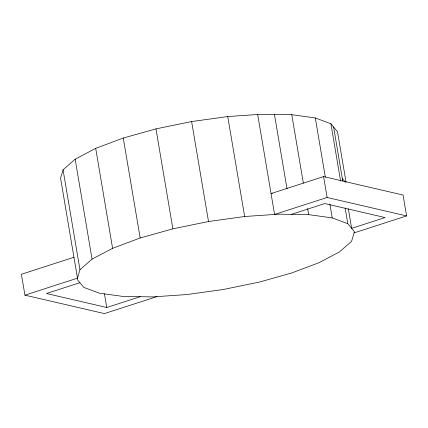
<?xml version="1.0" encoding="UTF-8"?>
<svg xmlns="http://www.w3.org/2000/svg" width="428" height="428" viewBox="0 0 428 428"><rect width="100%" height="100%" fill="white"/><g stroke="black" fill="none" stroke-linecap="round" stroke-linejoin="round"><path stroke-width="0.64" d="M346.006 181.975L337.515 131.781L330.908 123.767L315.308 117.946L291.773 114.683L257.677 114.501L227.744 116.56L191.61 121.563L155.974 128.887L123.259 138.03L95.695 148.372L75.162 159.2L63.06 169.782L60.573 178.209L77.479 278.157L24.931 295.143L21.4 274.262L73.948 257.276M63.06 169.782L79.966 269.736L77.126 279.35L83.744 287.359L99.317 293.169L122.852 296.427L152.668 296.904L186.801 294.56L223.1 289.531L259.566 282.036L291.366 273.08L318.93 262.744L339.425 251.937L351.586 241.306L354.416 231.714L347.814 223.721L345.145 207.938M79.966 269.736L92.068 259.154L112.601 248.326L140.165 237.984L172.88 228.841L208.516 221.517L244.65 216.509L278.815 214.166L308.679 214.637L332.214 217.895L347.814 223.721M354.063 232.902L406.6 215.921L403.069 195.04L323.589 176.593L271.052 193.574L272.342 193.568M406.6 215.921L327.12 197.474L274.583 214.455L257.677 114.501M79.892 282.699L46.459 293.506L106.77 307.507L140.191 296.706M291.34 214.364L324.761 203.562L385.072 217.558L351.645 228.359L348.339 208.784M156.953 296.609L104.411 313.59L24.931 295.143M342.32 178.535L345.444 182.328M333.61 127.036L342.753 181.119M330.908 123.767L340.586 180.98M315.308 117.946L325.317 177.128M329.881 204.086L332.214 217.895M323.589 176.593L327.12 197.474M291.773 114.683L303.34 183.072M307.679 208.72L308.679 214.637M274.434 114.41L287.028 188.871M227.744 116.56L244.65 216.509M191.61 121.563L208.516 221.517M155.974 128.887L172.88 228.841M123.259 138.03L140.165 237.984M95.695 148.372L112.601 248.326M104.453 293.801L106.77 307.507M75.162 159.2L92.068 259.154"/></g></svg>
